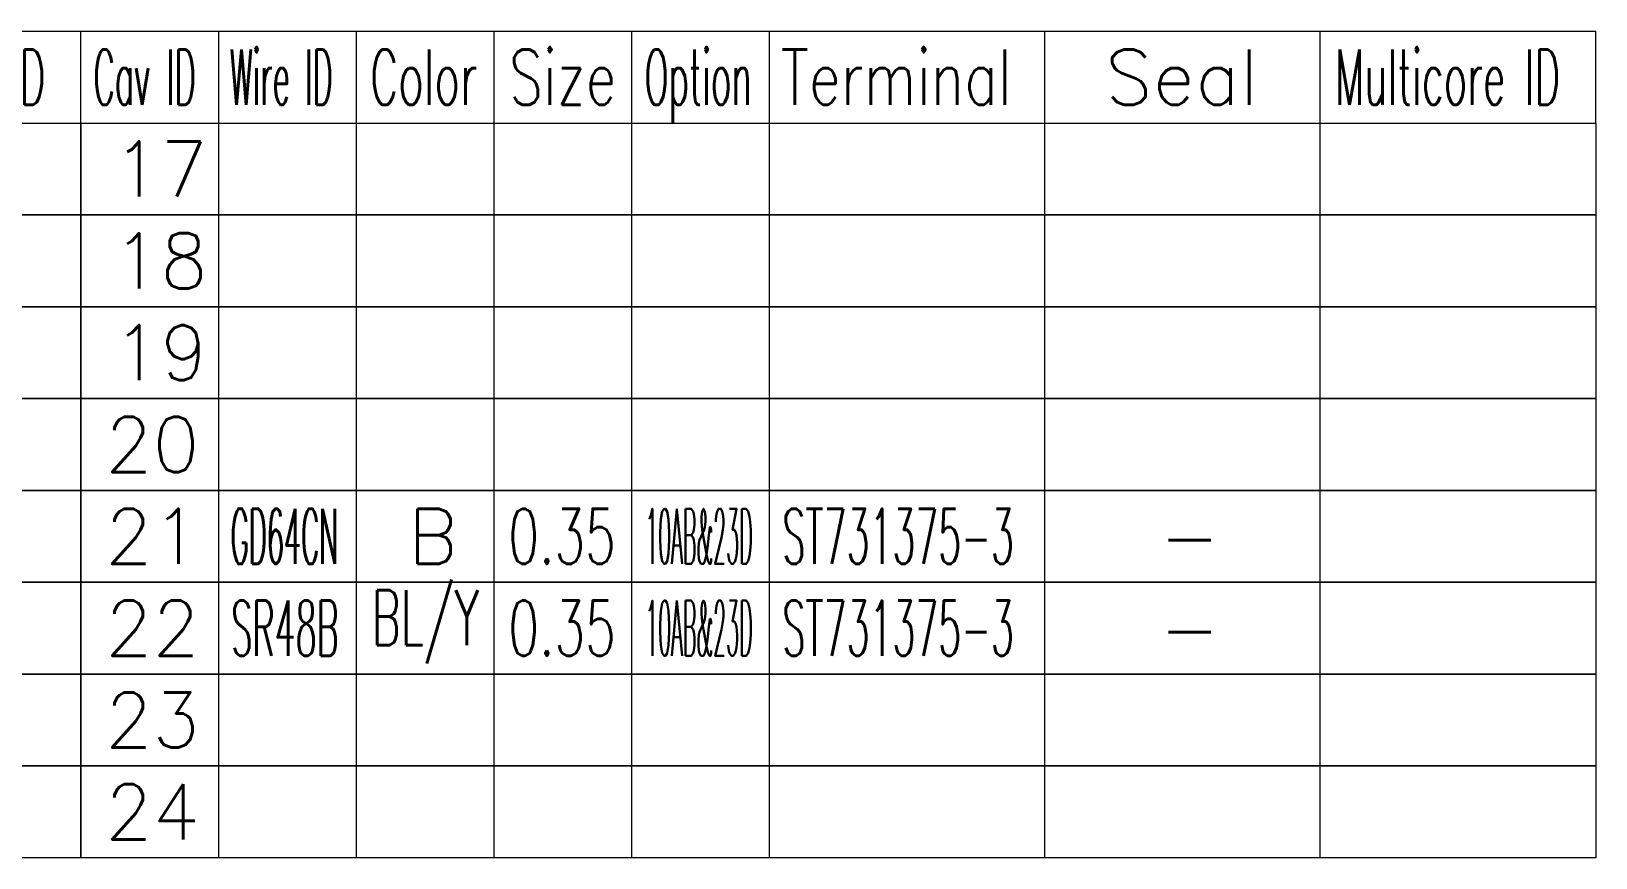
# Model space of a CAD drawing. Header units: inches. Extents: x 47316 to 59086, y 3141 to 11743.
# Drawn here: x 51017 to 51102.2, y 6088.1 to 6133.1 of the extents above; entities that cross this region are included whole.
import ezdxf

# ---------------------------------------------------------------- set-up
doc = ezdxf.new("R2010")
doc.units = ezdxf.units.IN
doc.header["$MEASUREMENT"] = 0
doc.styles.get("Standard").update_dxf_attribs({"font": ''})
doc.styles.get('Standard').set_extended_font_data('SimSun')

msp = doc.modelspace()

# ---------------------------------------------------------------- linework, layer by layer
at = {"color": 0, "linetype": 'Continuous', "lineweight": 15}
for p, q in [((50854.658, 6133.123), (51102.158, 6133.123)), ((50854.658, 6128.123), (51102.158, 6128.123))]:
    msp.add_line(p, q, dxfattribs=at)
at = {"color": 7, "linetype": 'Continuous', "lineweight": 15}
for p, q in [((51019.658, 6128.123), (51019.658, 6133.123)), ((51027.158, 6128.123), (51027.158, 6133.123)), ((51034.658, 6128.123), (51034.658, 6133.123)), ((51042.158, 6128.123), (51042.158, 6133.123)), ((51049.658, 6128.123), (51049.658, 6133.123)), ((51057.158, 6128.123), (51057.158, 6133.123)), ((51072.158, 6128.123), (51072.158, 6133.123)), ((51087.158, 6128.123), (51087.158, 6133.123)), ((51102.158, 6128.123), (51102.158, 6133.123))]:
    msp.add_line(p, q, dxfattribs=at)
at = {"color": 102, "linetype": 'Continuous', "lineweight": 15}
for p, q in [((51027.158, 6123.123), (51027.158, 6128.123)), ((51034.658, 6123.123), (51034.658, 6128.123)), ((51042.158, 6123.123), (51042.158, 6128.123)), ((51049.658, 6123.123), (51049.658, 6128.123)), ((51057.158, 6123.123), (51057.158, 6128.123)), ((51072.158, 6123.123), (51072.158, 6128.123)), ((51087.158, 6123.123), (51087.158, 6128.123)), ((51027.158, 6118.123), (51027.158, 6123.123)), ((51034.658, 6118.123), (51034.658, 6123.123)), ((51042.158, 6118.123), (51042.158, 6123.123)), ((51049.658, 6118.123), (51049.658, 6123.123)), ((51057.158, 6118.123), (51057.158, 6123.123)), ((51072.158, 6118.123), (51072.158, 6123.123)), ((51087.158, 6118.123), (51087.158, 6123.123)), ((51027.158, 6113.123), (51027.158, 6118.123)), ((51034.658, 6113.123), (51034.658, 6118.123)), ((51042.158, 6113.123), (51042.158, 6118.123)), ((51049.658, 6113.123), (51049.658, 6118.123)), ((51057.158, 6113.123), (51057.158, 6118.123)), ((51072.158, 6113.123), (51072.158, 6118.123)), ((51087.158, 6113.123), (51087.158, 6118.123)), ((51027.158, 6108.123), (51027.158, 6113.123)), ((51034.658, 6108.123), (51034.658, 6113.123)), ((51042.158, 6108.123), (51042.158, 6113.123)), ((51049.658, 6108.123), (51049.658, 6113.123)), ((51057.158, 6108.123), (51057.158, 6113.123)), ((51072.158, 6108.123), (51072.158, 6113.123)), ((51087.158, 6108.123), (51087.158, 6113.123)), ((51027.158, 6103.123), (51027.158, 6108.123)), ((51034.658, 6103.123), (51034.658, 6108.123)), ((51042.158, 6103.123), (51042.158, 6108.123)), ((51049.658, 6103.123), (51049.658, 6108.123)), ((51057.158, 6103.123), (51057.158, 6108.123)), ((51072.158, 6103.123), (51072.158, 6108.123)), ((51087.158, 6103.123), (51087.158, 6108.123)), ((51027.158, 6098.123), (51027.158, 6103.123)), ((51034.658, 6098.123), (51034.658, 6103.123)), ((51042.158, 6098.123), (51042.158, 6103.123)), ((51049.658, 6098.123), (51049.658, 6103.123)), ((51057.158, 6098.123), (51057.158, 6103.123)), ((51072.158, 6098.123), (51072.158, 6103.123)), ((51087.158, 6098.123), (51087.158, 6103.123)), ((51027.158, 6093.123), (51027.158, 6098.123)), ((51034.658, 6093.123), (51034.658, 6098.123)), ((51042.158, 6093.123), (51042.158, 6098.123)), ((51049.658, 6093.123), (51049.658, 6098.123)), ((51057.158, 6093.123), (51057.158, 6098.123)), ((51072.158, 6093.123), (51072.158, 6098.123)), ((51087.158, 6093.123), (51087.158, 6098.123)), ((51027.158, 6088.123), (51027.158, 6093.123)), ((51034.658, 6088.123), (51034.658, 6093.123)), ((51042.158, 6088.123), (51042.158, 6093.123)), ((51049.658, 6088.123), (51049.658, 6093.123)), ((51057.158, 6088.123), (51057.158, 6093.123)), ((51072.158, 6088.123), (51072.158, 6093.123)), ((51087.158, 6088.123), (51087.158, 6093.123))]:
    msp.add_line(p, q, dxfattribs=at)
at = {"color": 0, "linetype": 'Continuous', "lineweight": 15}
for points in [[(50937.158, 6123.123), (50937.158, 6128.123), (51019.658, 6128.123), (51019.658, 6123.123)], [(51019.658, 6123.123), (51019.658, 6128.123), (51102.158, 6128.123), (51102.158, 6123.123)], [(50937.158, 6118.123), (50937.158, 6123.123), (51019.658, 6123.123), (51019.658, 6118.123)], [(51019.658, 6118.123), (51019.658, 6123.123), (51102.158, 6123.123), (51102.158, 6118.123)], [(50937.158, 6113.123), (50937.158, 6118.123), (51019.658, 6118.123), (51019.658, 6113.123)], [(51019.658, 6113.123), (51019.658, 6118.123), (51102.158, 6118.123), (51102.158, 6113.123)], [(50937.158, 6108.123), (50937.158, 6113.123), (51019.658, 6113.123), (51019.658, 6108.123)], [(51019.658, 6108.123), (51019.658, 6113.123), (51102.158, 6113.123), (51102.158, 6108.123)], [(50937.158, 6103.123), (50937.158, 6108.123), (51019.658, 6108.123), (51019.658, 6103.123)], [(51019.658, 6103.123), (51019.658, 6108.123), (51102.158, 6108.123), (51102.158, 6103.123)], [(50937.158, 6098.123), (50937.158, 6103.123), (51019.658, 6103.123), (51019.658, 6098.123)], [(51019.658, 6098.123), (51019.658, 6103.123), (51102.158, 6103.123), (51102.158, 6098.123)], [(50937.158, 6093.123), (50937.158, 6098.123), (51019.658, 6098.123), (51019.658, 6093.123)], [(51019.658, 6093.123), (51019.658, 6098.123), (51102.158, 6098.123), (51102.158, 6093.123)], [(50937.158, 6088.123), (50937.158, 6093.123), (51019.658, 6093.123), (51019.658, 6088.123)], [(51019.658, 6088.123), (51019.658, 6093.123), (51102.158, 6093.123), (51102.158, 6088.123)]]:
    msp.add_lwpolyline(points, close=True, dxfattribs=at)

# ---------------------------------------------------------------- texts
at = {"color": 7, "linetype": 'Continuous', "lineweight": 15, "char_height": 3, "attachment_point": 1}
for s, insert, width in [('\\Fromans.shx;\\W0.5185185185;\\T1.0000000000;\\o\\lMulticore ID', (51005.454, 6132.123), 14), ('\\Fromans.shx;\\W0.4026548673;\\T1.0000000000;\\o\\lWire ID', (51027.773, 6132.123), 6.5), ('\\Fromans.shx;\\W0.7222222222;\\T1.0000000000;\\o\\lSize', (51042.967, 6132.123), 6.5), ('\\Fromans.shx;\\W0.4595959596;\\T1.0000000000;\\o\\lOption', (51050.355, 6132.123), 6.5), ('\\Fromans.shx;\\W0.7480916031;\\T1.0000000000;\\o\\lTerminal', (51057.765, 6132.123), 14), ('\\Fromans.shx;\\W0.5185185185;\\T1.0000000000;\\o\\lMulticore ID', (51087.954, 6132.123), 14), ('\\Fromans.shx;\\W0.4292452830;\\T1.0000000000;\\o\\lCav ID', (51020.342, 6132.123), 6.5), ('\\Fromans.shx;\\W0.5687500000;\\T1.0000000000;\\o\\lColor', (51035.402, 6132.123), 6.5), ('\\Fromans.shx;\\W1.0000000000;\\T1.0000000000;\\o\\lSeal', (51075.444, 6132.123), 9.28571), ('\\Fromans.shx;\\W1.0000000000;\\T1.0000000000;\\o\\l17', (51021.408, 6127.123), 5.71429), ('\\Fromans.shx;\\W1.0000000000;\\T1.0000000000;\\o\\l18', (51021.408, 6122.123), 5.71429), ('\\Fromans.shx;\\W1.0000000000;\\T1.0000000000;\\o\\l19', (51021.408, 6117.123), 5.71429), ('\\Fromans.shx;\\W1.0000000000;\\T1.0000000000;\\o\\l20', (51020.979, 6112.123), 5.71429), ('\\Fromans.shx;\\W1.0000000000;\\T1.0000000000;\\o\\l21', (51020.979, 6107.123), 5.71429), ('\\Fromans.shx;\\W1.0000000000;\\T1.0000000000;\\o\\l22', (51020.979, 6102.123), 5.71429), ('\\Fromans.shx;\\W1.0000000000;\\T1.0000000000;\\o\\l23', (51020.979, 6097.123), 5.71429), ('\\Fromans.shx;\\W1.0000000000;\\T1.0000000000;\\o\\l24', (51020.979, 6092.123), 5.71429)]:
    msp.add_mtext(s, dxfattribs=dict(at, insert=insert, width=width))
at = {"color": 21, "linetype": 'Continuous', "lineweight": 15, "char_height": 3, "attachment_point": 1}
for s, insert, width in [('\\Fromans.shx;\\W0.3640000000;\\T1.0000000000;\\o\\lGD64CN', (51027.814, 6107.123), 6.5), ('\\Fromans.shx;\\W0.6500000000;\\T1.0000000000;\\o\\l0.35', (51042.937, 6107.123), 6.5), ('\\Fromans.shx;\\W0.4851485149;\\T1.0000000000;\\o\\lST731375-3', (51057.866, 6107.123), 14), ('\\Fromans.shx;\\W0.4460784314;\\T1.0000000000;\\o\\lSR48B', (51027.849, 6102.123), 6.5), ('\\Fromans.shx;\\W0.6500000000;\\T1.0000000000;\\o\\l0.35', (51042.937, 6102.123), 6.5), ('\\Fromans.shx;\\W0.4851485149;\\T1.0000000000;\\o\\lST731375-3', (51057.866, 6102.123), 14)]:
    msp.add_mtext(s, dxfattribs=dict(at, insert=insert, width=width))
at = {"color": 140, "linetype": 'Continuous', "lineweight": 15, "char_height": 3, "attachment_point": 1}
for s, insert, width in [('\\Fromans.shx;\\W1.0000000000;\\T1.0000000000;\\o\\lB', (51037.479, 6107.123), 3), ('\\Fromans.shx;\\W0.2740963855;\\T1.0000000000;\\o\\l10AB&23D', (51050.393, 6107.123), 6.5), ('\\Fromans.shx;\\W1.0000000000;\\T1.0000000000;\\o\\l-', (51078.372, 6107.123), 3.71429), ('\\Fromans.shx;\\W0.5833333333;\\T1.0000000000;\\o\\lBL/Y', (51035.491, 6102.694), 6.5), ('\\Fromans.shx;\\W0.2740963855;\\T1.0000000000;\\o\\l10AB&23D', (51050.393, 6102.123), 6.5), ('\\Fromans.shx;\\W1.0000000000;\\T1.0000000000;\\o\\l-', (51078.372, 6102.123), 3.71429)]:
    msp.add_mtext(s, dxfattribs=dict(at, insert=insert, width=width))

doc.saveas('drawing.dxf')
